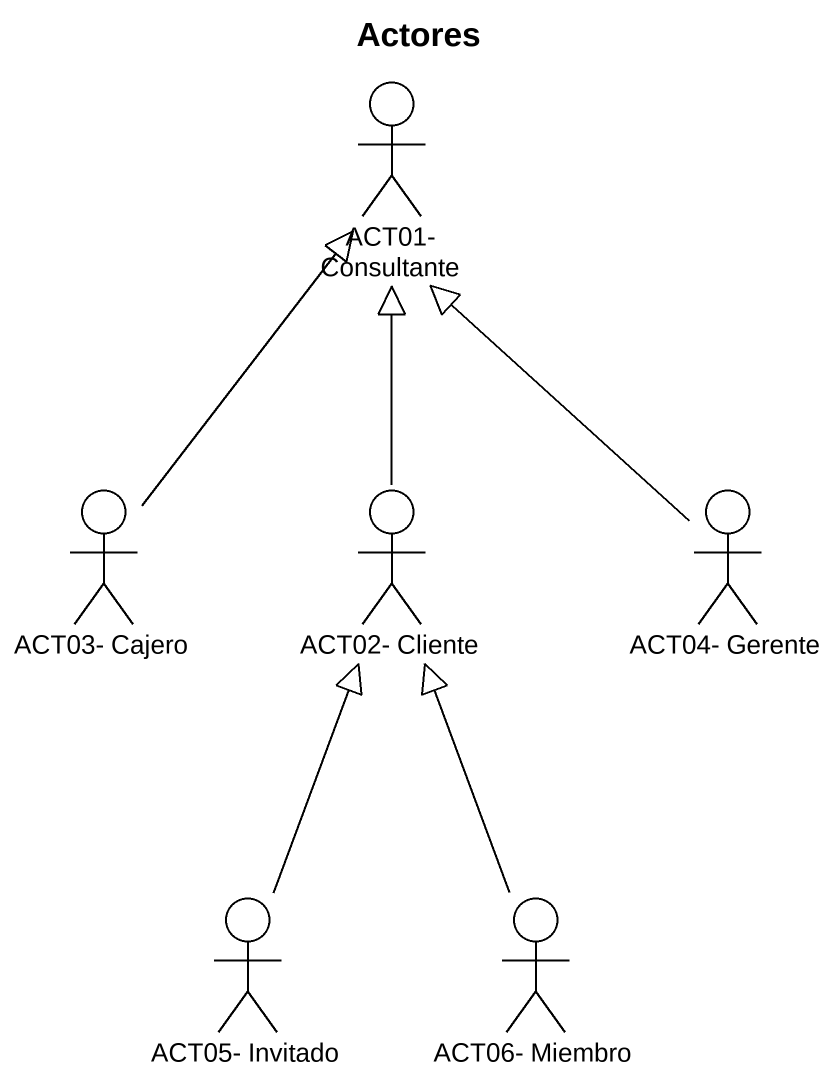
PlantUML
@startuml
title Actores
actor "ACT01- Consultante" as ACT01_Consultante
actor "ACT03- Cajero" as ACT03_Cajero
actor "ACT02- Cliente" as ACT02_Cliente
actor "ACT04- Gerente" as ACT04_Gerente
actor "ACT05- Invitado" as ACT05_Invitado
actor "ACT06- Miembro" as ACT06_Miembro
ACT03_Cajero -up-|> ACT01_Consultante
ACT02_Cliente -up-|> ACT01_Consultante
ACT04_Gerente -up-|> ACT01_Consultante
ACT05_Invitado -up-|> ACT02_Cliente
ACT06_Miembro -up-|> ACT02_Cliente
@enduml
